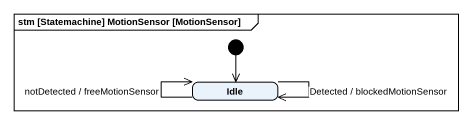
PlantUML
@startuml
mainframe stm [Statemachine] MotionSensor [MotionSensor]
hide empty description
state Idle
[*] --> Idle
Idle --> Idle : Detected / blockedMotionSensor
Idle --> Idle : notDetected / freeMotionSensor
@enduml
